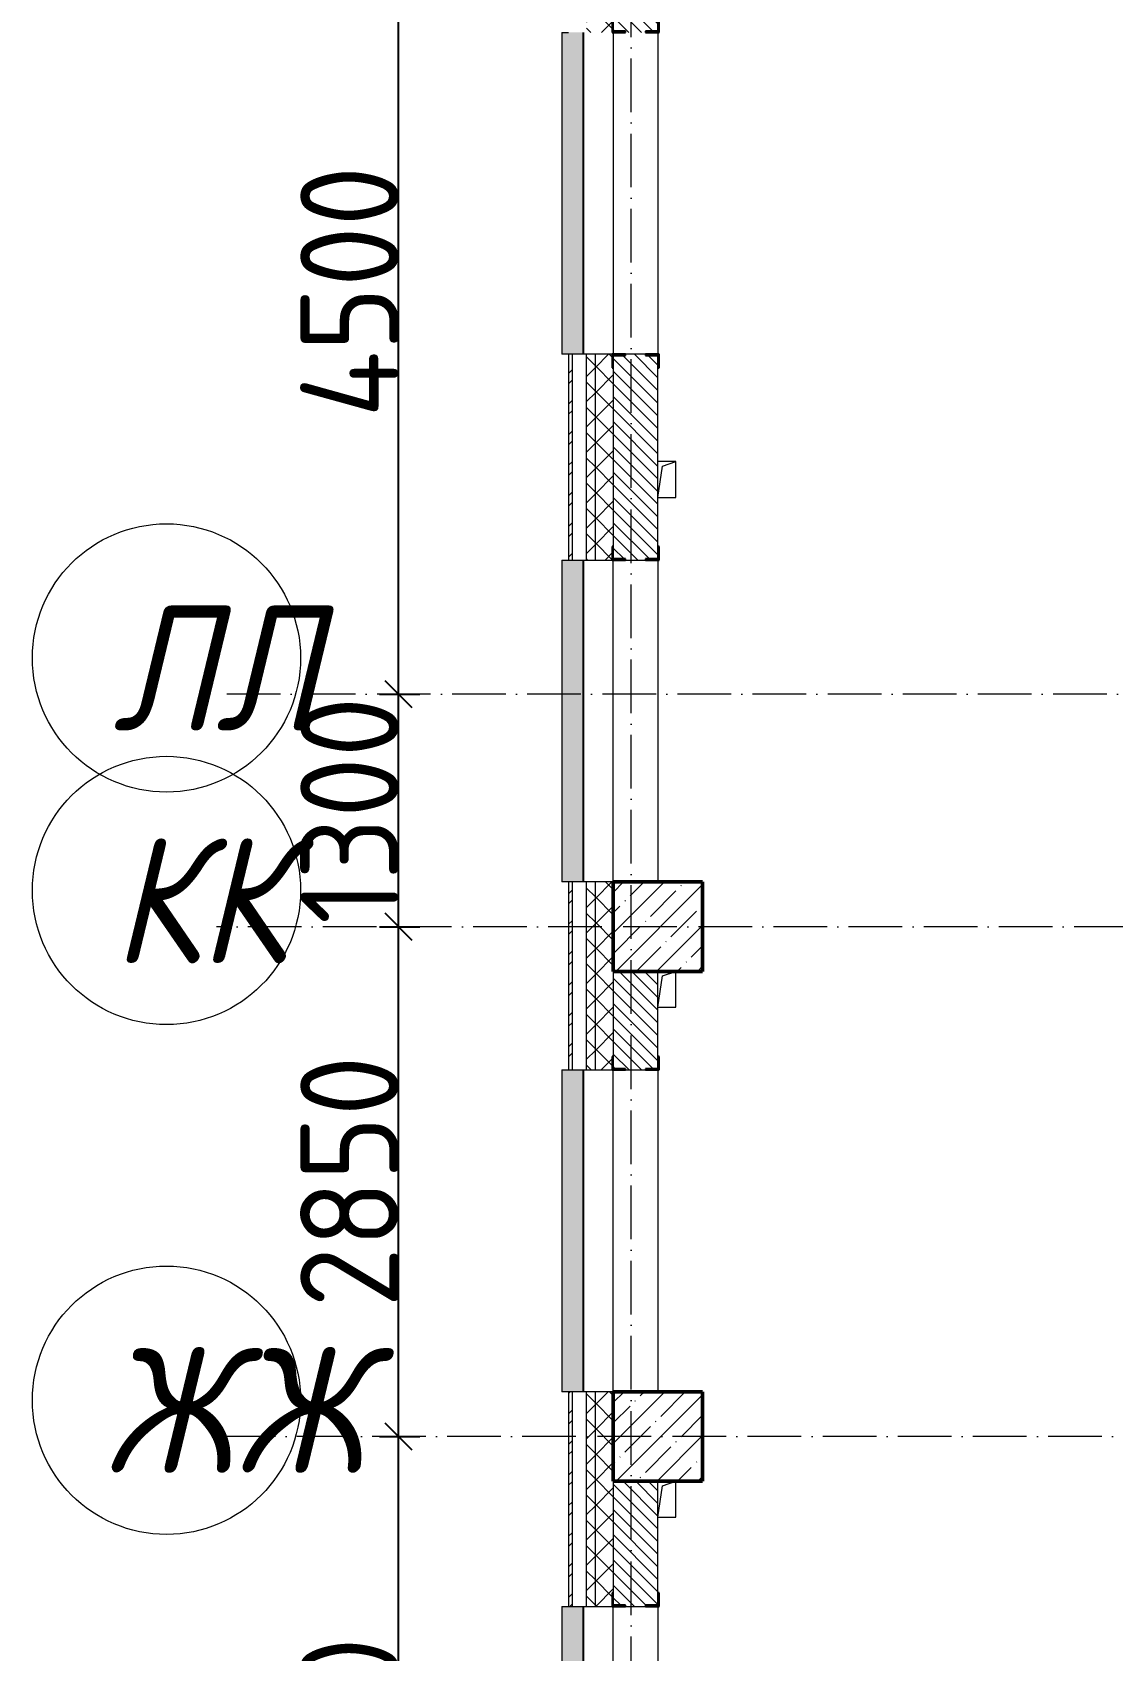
# Model space of a CAD drawing. Header units: millimetres. Extents: x -12989 to 629078, y -109036 to 555275.
# Drawn here: x 517811 to 523853, y -32782 to -23735 of the extents above; entities that cross this region are included whole.
import ezdxf

# ---------------------------------------------------------------- set-up
doc = ezdxf.new("R2010")
doc.units = ezdxf.units.MM
doc.linetypes.add('50_200_ШТРИХ_1Т_ш5_п1_п1_', pattern=[700, 500, -100, 0, -100])
for name, color, linetype, lineweight in [('A-____-____-DIMS', 7, 'Continuous', 9), ('A-GENM-____-MCUT', 7, 'Continuous', 25), ('A-GENM-____-OTLN', 7, 'Continuous', 9), ('A-GENM-____-OTLN-1', 7, 'Continuous', 25), ('A-GLAZ-____-OTLN', 7, 'Continuous', 9), ('A-WALL-____-MCUT', 7, 'Continuous', 13), ('A-WALL-____-MCUT-1', 7, 'Continuous', 9), ('A-WALL-____-OTLN', 7, 'Continuous', 9), ('A-WALL-____-PATT-1', 7, 'Continuous', 9), ('A-WALL-FNSH-MCUT-1', 7, 'Continuous', 9), ('S-COLS-____-MCUT', 7, 'Continuous', 50), ('S-COLS-____-OTLN', 7, 'Continuous', 9), ('S-GRID-____-IDEN', 7, 'Continuous', 9), ('S-GRID-____-OTLN-1', 7, '50_200_ШТРИХ_1Т_ш5_п1_п1_', 9)]:
    doc.layers.add(name, color=color, linetype=linetype, lineweight=lineweight)
doc.layers.add('A-GLAZ-____-OTLN-1', color=7, linetype='Continuous', lineweight=9, true_color=0xc0c0c0)
doc.styles.add('ISOCPEUR_I_9', font='isocpeui.ttf', dxfattribs={"width": 0.9, "height": 250})
doc.styles.add('СПДС', font='isocpeur.ttf', dxfattribs={"width": 0.9})
doc.dimstyles.new('ISO-2_5_0_9К_БОЛЬШОЙ_ОСИ', dxfattribs={"dimscale": 304.8, "dimtxt": 248.995294, "dimasz": 0.492126, "dimexe": 0.393701, "dimexo": 0, "dimgap": 0, "dimtad": 1, "dimdec": 0, "dimzin": 0, "dimdsep": 46, "dimtxsty": 'ISOCPEUR_I_9', "dimblk1": 'OBLIQUE', "dimblk2": 'OBLIQUE', "dimsah": 1, "dimcen": 0.09, "dimdle": 0.393701, "dimazin": 0, "dimtfac": 1, "dimtdec": 4, "dimtix": 1, "dimtmove": 0, "dimatfit": 3, "dimfxl": 1, "dimtvp": 1, "dimtolj": 1, "dimtzin": 0, "dimarcsym": 2})
pattern_1 = [(135, (523510.01, -90515.614), (-35.35534, -35.35534), [])]
pattern_2 = [(45, (523510.01, -90515.61), (-70.71068, 70.71068), []), (135, (523510.01, -90515.61), (-70.71068, -70.71068), [])]

# ---------------------------------------------------------------- blocks, each defined once
blk = doc.blocks.new('BSC_Колонна _Прямоугольная - 500х500-V25-АР1_План отверстий 3 этажа в осях 1-64_Ю-ЯЯ')
at = {"layer": 'S-COLS-____-OTLN'}
h = blk.add_hatch(dxfattribs=at)
h.set_pattern_fill('FP_32', color=256, style=0, pattern_type=2)
h.set_pattern_definition([(45, (2200, -61781.04), (-114.04925, 114.04925), []), (45, (2314.05, -61781.04), (-114.04925, 114.04925), [201.613, -40.323, 3.353, -36.97])])
h.paths.add_polyline_path([(-250, -250), (250, -250), (250, 250), (-250, 250)], flags=0)
at = {"layer": 'S-COLS-____-MCUT'}
for p, q in [((250, 250), (-250, 250)), ((-250, 250), (-250, -250)), ((250, -250), (250, 250)), ((-250, -250), (250, -250))]:
    blk.add_line(p, q, dxfattribs=at)
blk = doc.blocks.new('BSC_Колонна _Прямоугольная - 500х500-V58-АР1_План отверстий 3 этажа в осях 1-64_Ю-ЯЯ')
at = {"layer": 'S-COLS-____-OTLN'}
h = blk.add_hatch(dxfattribs=at)
h.set_pattern_fill('FP_66', color=256, style=0, pattern_type=2)
h.set_pattern_definition([(45, (2200, -58931.04), (-114.04925, 114.04925), []), (45, (2314.05, -58931.04), (-114.04925, 114.04925), [201.613, -40.323, 3.353, -36.97])])
h.paths.add_polyline_path([(-250, -250), (250, -250), (250, 250), (-250, 250), (-250, -93.1)], flags=0)
at = {"layer": 'S-COLS-____-MCUT'}
for p, q in [((250, 250), (-250, 250)), ((-250, 250), (-250, -250)), ((250, -250), (250, 250)), ((-250, -250), (250, -250))]:
    blk.add_line(p, q, dxfattribs=at)
blk = doc.blocks.new('Фахверк_СКБ_Уголок - 250_2700-27497298-АР1_План отверстий 3 этажа в осях 1-64_Ю-ЯЯ')
at = {"layer": 'A-GENM-____-MCUT'}
for p, q in [((200, 181), (125, 181)), ((125, 181), (125, 106)), ((200, 175), (200, 181)), ((125, 106), (131, 106)), ((131, 106), (131, 175)), ((131, 175), (200, 175)), ((131, -6), (125, -6)), ((125, -6), (125, -81)), ((125, -81), (200, -81)), ((131, -75), (131, -6)), ((200, -75), (131, -75)), ((200, -81), (200, -75))]:
    blk.add_line(p, q, dxfattribs=at)
blk = doc.blocks.new('AR_Отверстие прямоугольное _в плите_ - AR_Отверстие прямоугольное _в плите_-30510733-АР1_План отверстий 3 этажа в осях 1-64_Ю-ЯЯ')
at = {"layer": 'A-GENM-____-OTLN'}
for p, q in [((50, 100), (-50, 100)), ((-25, 75), (50, 100)), ((50, -100), (50, 100)), ((-50, -100), (-25, 75)), ((-50, -100), (50, -100))]:
    blk.add_line(p, q, dxfattribs=at)
blk = doc.blocks.new('Отлив_СКБ - Отлив витража_120_НВФ-31885689-АР1_План отверстий 3 этажа в осях 1-64_Ю-ЯЯ')
at = {"layer": 'A-GLAZ-____-OTLN-1'}
for points in [[(1800, 2), (1800, 120), (0, 120), (0, 2), (736.9, 2)], [(1800, 0), (1800, 2), (0, 2), (0, 0), (736.9, 0)]]:
    blk.add_hatch(color=256, dxfattribs=at).paths.add_polyline_path(points, flags=0)
at = {"layer": 'A-GLAZ-____-OTLN'}
for p, q in [((0, 83), (0, 120)), ((1800, 120), (0, 120)), ((1800, 120), (1800, 83)), ((0, 2), (1800, 2)), ((1800, 0), (0, 0))]:
    blk.add_line(p, q, dxfattribs=at)
blk = doc.blocks.new('Ось сетки - Круг_Ø6_00__ISO-2_5_0_9K_-25732049-АР1_План отверстий 3 этажа в осях 1-64_Ю-ЯЯ')
at = {"layer": 'S-GRID-____-IDEN'}
blk.add_circle((0, 0), 3, dxfattribs=at)
blk = doc.blocks.new('_Oblique')
at = {"color": 0, "linetype": 'ByBlock', "lineweight": -2}
blk.add_line((-0.5, -0.5), (0.5, 0.5), dxfattribs=at)
blk = doc.blocks.new('*D2936')
at = {"layer": 'A-____-____-DIMS', "color": 0, "lineweight": -2, "transparency": 16777216}
for p, q in [((280119.3, -31702.4), (280119.3, -27812.4)), ((280013.2, -27932.4), (280239.3, -27932.4)), ((280013.2, -31582.4), (280239.3, -31582.4))]:
    blk.add_line(p, q, dxfattribs=at)
at = {"layer": 'Defpoints', "color": 0, "transparency": 16777216}
for p in [(280013.2, -27932.4), (280119.3, -27932.4), (280013.2, -31582.4)]:
    blk.add_point(p, dxfattribs=at)
at = {"layer": 'A-____-____-DIMS', "color": 0, "lineweight": -2, "transparency": 16777216, "xscale": 150, "yscale": 150, "zscale": 150}
for p, rotation in [((280119.3, -27932.4), 90), ((280119.3, -31582.4), 270)]:
    blk.add_blockref('_Oblique', p, dxfattribs=dict(at, rotation=rotation))
at = {"layer": 'A-____-____-DIMS', "color": 0, "transparency": 16777216, "insert": (279845, -29757.4), "char_height": 548.64, "attachment_point": 5, "rotation": 90, "style": 'СПДС'}
blk.add_mtext('\\A1;3650', dxfattribs=at)
blk = doc.blocks.new('*D2937')
at = {"layer": 'A-____-____-DIMS', "color": 0, "lineweight": -2, "transparency": 16777216}
for p, q in [((280119.3, -28052.4), (280119.3, -24962.4)), ((280013.2, -25082.4), (280239.3, -25082.4)), ((280013.2, -27932.4), (280239.3, -27932.4))]:
    blk.add_line(p, q, dxfattribs=at)
at = {"layer": 'Defpoints', "color": 0, "transparency": 16777216}
for p in [(280013.2, -25082.4), (280119.3, -25082.4), (280013.2, -27932.4)]:
    blk.add_point(p, dxfattribs=at)
at = {"layer": 'A-____-____-DIMS', "color": 0, "lineweight": -2, "transparency": 16777216, "xscale": 150, "yscale": 150, "zscale": 150}
for p, rotation in [((280119.3, -25082.4), 90), ((280119.3, -27932.4), 270)]:
    blk.add_blockref('_Oblique', p, dxfattribs=dict(at, rotation=rotation))
at = {"layer": 'A-____-____-DIMS', "color": 0, "transparency": 16777216, "insert": (279845, -26507.4), "char_height": 548.64, "attachment_point": 5, "rotation": 90, "style": 'СПДС'}
blk.add_mtext('\\A1;2850', dxfattribs=at)
blk = doc.blocks.new('*D2938')
at = {"layer": 'A-____-____-DIMS', "color": 0, "lineweight": -2, "transparency": 16777216}
for p, q in [((280119.3, -25202.4), (280119.3, -23662.4)), ((280013.2, -23782.4), (280239.3, -23782.4)), ((280013.2, -25082.4), (280239.3, -25082.4))]:
    blk.add_line(p, q, dxfattribs=at)
at = {"layer": 'Defpoints', "color": 0, "transparency": 16777216}
for p in [(280013.2, -23782.4), (280119.3, -23782.4), (280013.2, -25082.4)]:
    blk.add_point(p, dxfattribs=at)
at = {"layer": 'A-____-____-DIMS', "color": 0, "lineweight": -2, "transparency": 16777216, "xscale": 150, "yscale": 150, "zscale": 150}
for p, rotation in [((280119.3, -23782.4), 90), ((280119.3, -25082.4), 270)]:
    blk.add_blockref('_Oblique', p, dxfattribs=dict(at, rotation=rotation))
at = {"layer": 'A-____-____-DIMS', "color": 0, "transparency": 16777216, "insert": (279845, -24432.4), "char_height": 548.64, "attachment_point": 5, "rotation": 90, "style": 'СПДС'}
blk.add_mtext('\\A1;1300', dxfattribs=at)
blk = doc.blocks.new('*D2939')
at = {"layer": 'A-____-____-DIMS', "color": 0, "lineweight": -2, "transparency": 16777216}
for p, q in [((280119.3, -23902.4), (280119.3, -19162.4)), ((280013.2, -19282.4), (280239.3, -19282.4)), ((280013.2, -23782.4), (280239.3, -23782.4))]:
    blk.add_line(p, q, dxfattribs=at)
at = {"layer": 'Defpoints', "color": 0, "transparency": 16777216}
for p in [(280013.2, -19282.4), (280119.3, -19282.4), (280013.2, -23782.4)]:
    blk.add_point(p, dxfattribs=at)
at = {"layer": 'A-____-____-DIMS', "color": 0, "lineweight": -2, "transparency": 16777216, "xscale": 150, "yscale": 150, "zscale": 150}
for p, rotation in [((280119.3, -19282.4), 90), ((280119.3, -23782.4), 270)]:
    blk.add_blockref('_Oblique', p, dxfattribs=dict(at, rotation=rotation))
at = {"layer": 'A-____-____-DIMS', "color": 0, "transparency": 16777216, "insert": (279845, -21532.4), "char_height": 548.64, "attachment_point": 5, "rotation": 90, "style": 'СПДС'}
blk.add_mtext('\\A1;4500', dxfattribs=at)
blk = doc.blocks.new('3эт')
at = {"layer": 'S-GRID-____-OTLN-1', "color": 251, "ltscale": 0.6, "true_color": 0x636466}
for p, q in [((281420.7, -33971.9), (281420.7, 4029.4)), ((387845.1, -23782.4), (279101.9, -23782.4)), ((294700.1, -25082.4), (279101.9, -25082.4)), ((359250.7, -27932.4), (279101.9, -27932.4))]:
    blk.add_line(p, q, dxfattribs=at)
at = {"layer": 'S-GRID-____-IDEN', "xscale": 250, "yscale": 250, "zscale": 99.99999999999993, "rotation": 89.9999999999998}
for p in [(278821.8, -23579.9), (278821.8, -24879.9), (278821.8, -27729.9)]:
    blk.add_blockref('Ось сетки - Круг_Ø6_00__ISO-2_5_0_9K_-25732049-АР1_План отверстий 3 этажа в осях 1-64_Ю-ЯЯ', p, dxfattribs=at)
at = {"layer": 'S-GRID-____-IDEN', "char_height": 700, "attachment_point": 1, "style": 'ISOCPEUR_I_9'}
for s, insert, width in [('ЛЛ', (278519.6, -23285.4), 447.342), ('КК', (278519.6, -24585.4), 447.342), ('ЖЖ', (278471.9, -27435.4), 562.785)]:
    blk.add_mtext(s, dxfattribs=dict(at, insert=insert, width=width))
at = {"layer": 'A-____-____-DIMS'}
for base, p1, p2, override, picture, middle in [((280119.3, -19282.4), (280013.2, -23782.4), (280013.2, -19282.4), {"dimtxt": 1.8, "dimpost": '<>', "dimtxsty": 'СПДС', "dimfxl": 4500}, '*D2939', (279845, -21532.4)), ((280119.3, -23782.4), (280013.2, -25082.4), (280013.2, -23782.4), {"dimtxt": 1.8, "dimpost": '<>', "dimtxsty": 'СПДС', "dimfxl": 1300}, '*D2938', (279845, -24432.4)), ((280119.3, -25082.4), (280013.2, -27932.4), (280013.2, -25082.4), {"dimtxt": 1.8, "dimpost": '<>', "dimtxsty": 'СПДС', "dimfxl": 2850}, '*D2937', (279845, -26507.4)), ((280119.3, -27932.4), (280013.2, -31582.4), (280013.2, -27932.4), {"dimtxt": 1.8, "dimpost": '<>', "dimtxsty": 'СПДС', "dimfxl": 3650}, '*D2936', (279845, -29757.4))]:
    dim = blk.add_linear_dim(base=base, p1=p1, p2=p2, angle=90, dimstyle='ISO-2_5_0_9К_БОЛЬШОЙ_ОСИ', override=override, dxfattribs=at)
    dim.commit()
    dim.dimension.update_dxf_attribs({"geometry": picture, "text_midpoint": middle})

msp = doc.modelspace()

# ---------------------------------------------------------------- hatches: boundary and pattern name
at = {"layer": 'A-WALL-____-PATT-1'}
h = msp.add_hatch(dxfattribs=at)
h.set_pattern_fill('FP_6', color=256, style=0, pattern_type=2)
h.set_pattern_definition([(45, (523510.01, -90515.61), (-85.53659, 85.53659), []), (45, (523567.03, -90515.61), (-85.53659, 85.53659), [])])
h.paths.add_polyline_path([(520810.0077, -35584.5723), (520830.0077, -35584.5723), (520830.0077, -34334.5723), (520810.0077, -34334.5723), (520810.0077, -34906.6466)], flags=0)
h.paths.add_polyline_path([(520810.0077, -32534.5723), (520830.0077, -32534.5723), (520830.0077, -31334.5723), (520810.0077, -31334.5723), (520810.0077, -31677.6764)], flags=0)
h.paths.add_polyline_path([(520830.0077, -29534.5723), (520830.0077, -28484.5723), (520810.0077, -28484.5723), (520810.0077, -29534.5723)], flags=0)
h.paths.add_polyline_path([(520830.0077, -26684.5723), (520830.0077, -25534.5723), (520810.0077, -25534.5723), (520810.0077, -26684.5723)], flags=0)
h.paths.add_polyline_path([(520810.0077, -23734.5723), (520830.0077, -23734.5723), (520830.0077, -22664.5723), (520810.0077, -22664.5723), (520810.0077, -23605.2508)], flags=0)
h = msp.add_hatch(dxfattribs=at)
h.set_pattern_fill('FP_4', color=256, style=0, pattern_type=2)
h.set_pattern_definition(pattern_2)
h.paths.add_polyline_path([(520910.0077, -35484.5723), (520960.0077, -35484.5723), (520960.0077, -34334.5723), (520910.0077, -34334.5723), (520910.0077, -34906.6466)], flags=0)
h.paths.add_polyline_path([(520910.0077, -32534.5723), (520960.0077, -32534.5723), (520960.0077, -31334.5723), (520910.0077, -31334.5723), (520910.0077, -31677.6764)], flags=0)
h.paths.add_polyline_path([(520910.0077, -29534.5723), (520960.0077, -29534.5723), (520960.0077, -28484.5723), (520910.0077, -28484.5723)], flags=0)
h.paths.add_polyline_path([(520960.0077, -26684.5723), (520960.0077, -25534.5723), (520910.0077, -25534.5723), (520910.0077, -26684.5723)], flags=0)
h.paths.add_polyline_path([(520910.0077, -23734.5723), (520960.0077, -23734.5723), (520960.0077, -22834.5723), (520910.0077, -22834.5723), (520910.0077, -23605.2508)], flags=0)
h = msp.add_hatch(dxfattribs=at)
h.set_pattern_fill('FP_4', color=256, style=0, pattern_type=2)
h.set_pattern_definition(pattern_2)
h.paths.add_polyline_path([(520960.0077, -35434.5723), (521060.0077, -35434.5723), (521060.0077, -34409.5723), (521054.0077, -34409.5723), (521054.0077, -34334.5723), (520960.0077, -34334.5723), (520960.0077, -34906.6466)], flags=0)
h.paths.add_polyline_path([(521054.0077, -32534.5723), (521054.0077, -32459.5723), (521060.0077, -32459.5723), (521060.0077, -31334.5723), (520960.0077, -31334.5723), (520960.0077, -32534.5723)], flags=0)
h.paths.add_polyline_path([(520960.0077, -29534.5723), (521054.0077, -29534.5723), (521054.0077, -29459.5723), (521060.0077, -29459.5723), (521060.0077, -28484.5723), (520960.0077, -28484.5723), (520960.0077, -29459.5723)], flags=0)
h.paths.add_polyline_path([(521054.0077, -26684.5723), (521054.0077, -26609.5723), (521060.0077, -26609.5723), (521060.0077, -25609.5723), (521054.0077, -25609.5723), (521054.0077, -25534.5723), (520960.0077, -25534.5723), (520960.0077, -26684.5723)], flags=0)
h.paths.add_polyline_path([(521054.0077, -23734.5723), (521054.0077, -23659.5723), (521060.0077, -23659.5723), (521060.0077, -22834.5723), (520960.0077, -22834.5723), (520960.0077, -23734.5723)], flags=0)
h = msp.add_hatch(dxfattribs=at)
h.set_pattern_fill('FP_9', color=256, style=0, pattern_type=2)
h.set_pattern_definition(pattern_1)
h.paths.add_polyline_path([(521129.0077, -26684.5723), (521241.0077, -26684.5723), (521241.0077, -26678.5723), (521310.0077, -26678.5723), (521310.0077, -25540.5723), (521241.0077, -25540.5723), (521241.0077, -25534.5723), (521129.0077, -25534.5723), (521129.0077, -25540.5723), (521060.0077, -25540.5723), (521060.0077, -26678.5723), (521129.0077, -26678.5723)], flags=0)
h.paths.add_polyline_path([(521129.0077, -23734.5723), (521241.0077, -23734.5723), (521241.0077, -23728.5723), (521310.0077, -23728.5723), (521310.0077, -23334.5723), (521060.0077, -23334.5723), (521060.0077, -23728.5723), (521129.0077, -23728.5723)], flags=0)
h = msp.add_hatch(dxfattribs=at)
h.set_pattern_fill('FP_9', color=256, style=0, pattern_type=2)
h.set_pattern_definition(pattern_1)
h.paths.add_polyline_path([(521129.0077, -29534.5723), (521241.0077, -29534.5723), (521241.0077, -29528.5723), (521310.0077, -29528.5723), (521310.0077, -28984.9198), (521060.0077, -28984.9198), (521060.0077, -29528.5723), (521129.0077, -29528.5723)], flags=0)
h = msp.add_hatch(dxfattribs=at)
h.set_pattern_fill('FP_9', color=256, style=0, pattern_type=2)
h.set_pattern_definition(pattern_1)
h.paths.add_polyline_path([(521310.0077, -34834.5723), (521310.0077, -34340.5723), (521241.0077, -34340.5723), (521241.0077, -34334.5723), (521129.0077, -34334.5723), (521129.0077, -34340.5723), (521060.0077, -34340.5723), (521060.0077, -34834.5723)], flags=0)
h.paths.add_polyline_path([(521241.0077, -32534.5723), (521241.0077, -32528.5723), (521310.0077, -32528.5723), (521310.0077, -31834.5723), (521060.0077, -31834.5723), (521060.0077, -32528.5723), (521129.0077, -32528.5723), (521129.0077, -32534.5723)], flags=0)

# ---------------------------------------------------------------- linework, layer by layer
at = {"layer": 'A-WALL-____-MCUT'}
for p, q in [((521054.0077, -25534.5723), (520830.0077, -25534.5723)), ((520830.0077, -25534.5723), (520830.0077, -26684.5723)), ((521241.0077, -25534.5723), (521129.0077, -25534.5723)), ((521310.0077, -26609.5723), (521310.0077, -25609.5723)), ((520830.0077, -26684.5723), (521054.0077, -26684.5723)), ((521129.0077, -26684.5723), (521241.0077, -26684.5723)), ((521060.0077, -28484.5723), (520830.0077, -28484.5723)), ((520830.0077, -28484.5723), (520830.0077, -29534.5723)), ((521310.0077, -28984.9198), (521060.0077, -28984.9198)), ((521310.0077, -29459.5723), (521310.0077, -28984.9198)), ((520830.0077, -29534.5723), (521054.0077, -29534.5723)), ((521129.0077, -29534.5723), (521241.0077, -29534.5723)), ((521060.0077, -31334.5723), (520830.0077, -31334.5723)), ((520830.0077, -31334.5723), (520830.0077, -32534.5723)), ((521310.0077, -32459.5723), (521310.0077, -31834.5723)), ((520830.0077, -32534.5723), (521054.0077, -32534.5723)), ((521129.0077, -32534.5723), (521241.0077, -32534.5723))]:
    msp.add_line(p, q, dxfattribs=at)
at = {"layer": 'A-WALL-____-MCUT-1'}
for p, q in [((520910.0077, -26684.5723), (520910.0077, -25534.5723)), ((520960.0077, -26684.5723), (520960.0077, -25534.5723)), ((521060.0077, -25609.5723), (521060.0077, -26609.5723)), ((520910.0077, -29534.5723), (520910.0077, -28484.5723)), ((520960.0077, -29534.5723), (520960.0077, -28484.5723)), ((521060.0077, -28984.9198), (521060.0077, -29459.5723)), ((520910.0077, -32534.5723), (520910.0077, -31334.5723)), ((520960.0077, -32534.5723), (520960.0077, -31334.5723)), ((521060.0077, -31834.5723), (521060.0077, -32459.5723))]:
    msp.add_line(p, q, dxfattribs=at)
at = {"layer": 'A-WALL-____-OTLN'}
for p, q in [((521060.0077, -23734.5723), (521060.0077, -25534.5723)), ((521310.0077, -23734.5723), (521310.0077, -25534.5723)), ((521060.0077, -28484.5723), (521060.0077, -26684.5723)), ((521310.0077, -26684.5723), (521310.0077, -28484.5723)), ((521060.0077, -31334.5723), (521060.0077, -29534.5723)), ((521310.0077, -29534.5723), (521310.0077, -31334.5723)), ((521060.0077, -34334.5723), (521060.0077, -32534.5723)), ((521310.0077, -32534.5723), (521310.0077, -34334.5723))]:
    msp.add_line(p, q, dxfattribs=at)
at = {"layer": 'A-WALL-FNSH-MCUT-1'}
for p, q in [((520810.0077, -25534.5723), (520810.0077, -26684.5723)), ((520830.0077, -25534.5723), (520810.0077, -25534.5723)), ((520810.0077, -26684.5723), (520830.0077, -26684.5723)), ((520810.0077, -28484.5723), (520810.0077, -29534.5723)), ((520830.0077, -28484.5723), (520810.0077, -28484.5723)), ((520810.0077, -29534.5723), (520830.0077, -29534.5723)), ((520810.0077, -31334.5723), (520810.0077, -32534.5723)), ((520830.0077, -31334.5723), (520810.0077, -31334.5723)), ((520810.0077, -32534.5723), (520830.0077, -32534.5723))]:
    msp.add_line(p, q, dxfattribs=at)

# ---------------------------------------------------------------- block references
msp.add_blockref('3эт', (239739.3002, -3652.1582))
at = {"layer": 'A-GENM-____-OTLN'}
for p in [(521360.0077, -26234.5723), (521360.0077, -29084.9198), (521360.0077, -31934.9198)]:
    msp.add_blockref('AR_Отверстие прямоугольное _в плите_ - AR_Отверстие прямоугольное _в плите_-30510733-АР1_План отверстий 3 этажа в осях 1-64_Ю-ЯЯ', p, dxfattribs=at)
at = {"layer": 'A-GENM-____-OTLN-1'}
for p, rotation in [((521235.0077, -23859.5723), 89.99999999999991), ((521135.0077, -25409.5723), 269.9999999999999), ((521235.0077, -26809.5723), 89.99999999999991), ((521235.0077, -29659.5723), 89.99999999999991), ((521235.0077, -32659.5723), 89.99999999999991)]:
    msp.add_blockref('Фахверк_СКБ_Уголок - 250_2700-27497298-АР1_План отверстий 3 этажа в осях 1-64_Ю-ЯЯ', p, dxfattribs=dict(at, rotation=rotation))
at = {"layer": 'A-GLAZ-____-OTLN', "rotation": 90}
for p in [(520893.0077, -25534.5723), (520893.0077, -28484.5723), (520893.0077, -31334.5723), (520893.0077, -34334.5723)]:
    msp.add_blockref('Отлив_СКБ - Отлив витража_120_НВФ-31885689-АР1_План отверстий 3 этажа в осях 1-64_Ю-ЯЯ', p, dxfattribs=at)
at = {"layer": 'S-COLS-____-OTLN'}
for name, p in [('BSC_Колонна _Прямоугольная - 500х500-V25-АР1_План отверстий 3 этажа в осях 1-64_Ю-ЯЯ', (521310.0077, -28734.5723)), ('BSC_Колонна _Прямоугольная - 500х500-V58-АР1_План отверстий 3 этажа в осях 1-64_Ю-ЯЯ', (521310.0077, -31584.5723))]:
    msp.add_blockref(name, p, dxfattribs=at)

doc.saveas('drawing.dxf')
